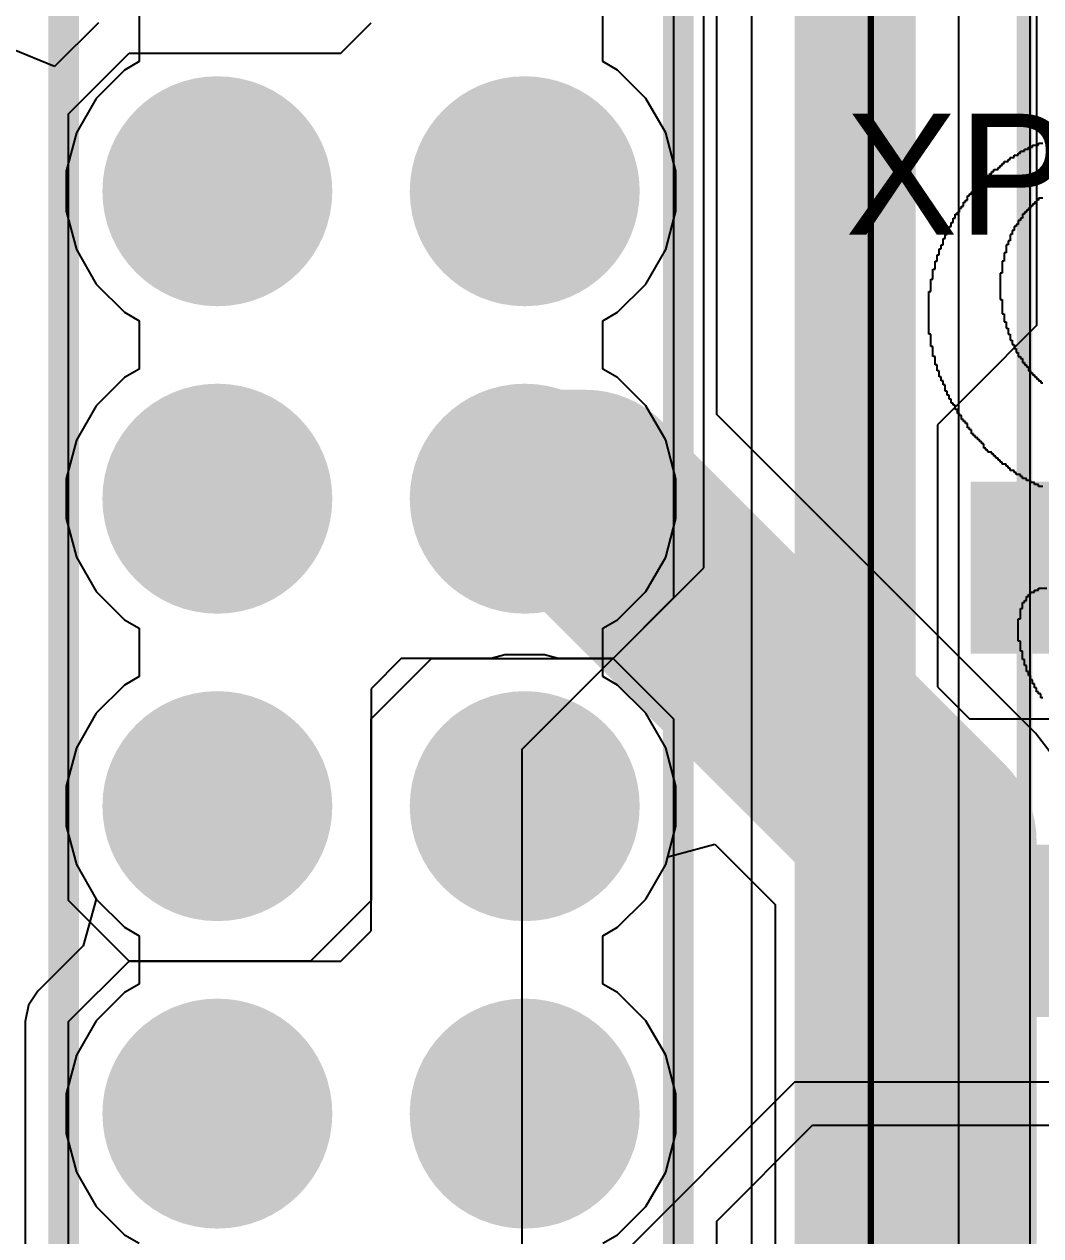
# Model space of a CAD drawing. Header units: inches. Extents: x 0 to 106, y 0 to 106.
# Drawn here: x 84.13 to 92.53, y 38.48 to 48.49 of the extents above; entities that cross this region are included whole.
import ezdxf

# ---------------------------------------------------------------- set-up
doc = ezdxf.new("R2010")
doc.units = ezdxf.units.IN
for name, color, linetype in [('Board Shape', 56, 'Continuous'), ('Bottom Layer', 5, 'Continuous'), ('Bottom Overlay', 54, 'Continuous'), ('Bottom Solder', 6, 'Continuous'), ('Layer 1', 16, 'Continuous'), ('Layer 2', 76, 'Continuous'), ('Mechanical 13', 56, 'Continuous'), ('Mechanical 15', 56, 'Continuous'), ('Multi-Layer', 9, 'Continuous'), ('Pad Holes', 156, 'Continuous'), ('Top Layer', 1, 'Continuous'), ('Top Overlay', 2, 'Continuous'), ('Top Paste', 8, 'Continuous'), ('Top Solder', 216, 'Continuous')]:
    doc.layers.add(name, color=color, linetype=linetype)
doc.styles.add('Arial', font='', dxfattribs={"height": 0.2})
doc.styles.get('Arial').set_extended_font_data('Arial')

# ---------------------------------------------------------------- blocks, each defined once
blk = doc.blocks.new('DCDC_SAUVC26_B_290')
at = {"layer": 'Bottom Layer'}
h = blk.add_hatch(color=5, dxfattribs=at)
edge = h.paths.add_edge_path()
edge.add_arc((8.889999999999999, 1.27001778), 0.8999982, 0, 360)
h = blk.add_hatch(color=5, dxfattribs=at)
edge = h.paths.add_edge_path()
edge.add_arc((11.42998476, 1.27000508), 0.8999982, 0, 360)
h = blk.add_hatch(color=5, dxfattribs=at)
edge = h.paths.add_edge_path()
edge.add_arc((13.9700127, 1.26999746), 0.8999982, 0, 360)
h = blk.add_hatch(color=5, dxfattribs=at)
edge = h.paths.add_edge_path()
edge.add_arc((16.51002032, 1.2700127), 0.8999982, 0, 360)
h = blk.add_hatch(color=5, dxfattribs=at)
edge = h.paths.add_edge_path()
edge.add_arc((8.889997459999998, -1.27001778), 0.8999982, 0, 360)
h = blk.add_hatch(color=5, dxfattribs=at)
edge = h.paths.add_edge_path()
edge.add_arc((11.43002032, -1.27001016), 0.8999982, 0, 360)
h = blk.add_hatch(color=5, dxfattribs=at)
edge = h.paths.add_edge_path()
edge.add_arc((13.96999746, -1.2699873), 0.8999982, 0, 360)
h = blk.add_hatch(color=5, dxfattribs=at)
edge = h.paths.add_edge_path()
edge.add_arc((16.50999492, -1.2699873), 0.8999982, 0, 360)
at = {"layer": 'Bottom Solder'}
h = blk.add_hatch(color=6, dxfattribs=at)
edge = h.paths.add_edge_path()
edge.add_arc((8.889999999999999, 1.27001778), 0.9499980999999998, 0, 360)
h = blk.add_hatch(color=6, dxfattribs=at)
edge = h.paths.add_edge_path()
edge.add_arc((11.42998476, 1.27000508), 0.9499980999999998, 0, 360)
h = blk.add_hatch(color=6, dxfattribs=at)
edge = h.paths.add_edge_path()
edge.add_arc((13.9700127, 1.26999746), 0.9499980999999998, 0, 360)
h = blk.add_hatch(color=6, dxfattribs=at)
edge = h.paths.add_edge_path()
edge.add_arc((16.51002032, 1.2700127), 0.9499980999999998, 0, 360)
h = blk.add_hatch(color=6, dxfattribs=at)
edge = h.paths.add_edge_path()
edge.add_arc((8.889997459999998, -1.27001778), 0.9499980999999998, 0, 360)
h = blk.add_hatch(color=6, dxfattribs=at)
edge = h.paths.add_edge_path()
edge.add_arc((11.43002032, -1.27001016), 0.9499980999999998, 0, 360)
h = blk.add_hatch(color=6, dxfattribs=at)
edge = h.paths.add_edge_path()
edge.add_arc((13.96999746, -1.2699873), 0.9499980999999998, 0, 360)
h = blk.add_hatch(color=6, dxfattribs=at)
edge = h.paths.add_edge_path()
edge.add_arc((16.50999492, -1.2699873), 0.9499980999999998, 0, 360)
at = {"layer": 'Layer 1'}
h = blk.add_hatch(color=16, dxfattribs=at)
edge = h.paths.add_edge_path()
edge.add_arc((8.889999999999999, 1.27001778), 0.8999982, 0, 360)
h = blk.add_hatch(color=16, dxfattribs=at)
edge = h.paths.add_edge_path()
edge.add_arc((11.42998476, 1.27000508), 0.8999982, 0, 360)
h = blk.add_hatch(color=16, dxfattribs=at)
edge = h.paths.add_edge_path()
edge.add_arc((13.9700127, 1.26999746), 0.8999982, 0, 360)
h = blk.add_hatch(color=16, dxfattribs=at)
edge = h.paths.add_edge_path()
edge.add_arc((16.51002032, 1.2700127), 0.8999982, 0, 360)
h = blk.add_hatch(color=16, dxfattribs=at)
edge = h.paths.add_edge_path()
edge.add_arc((8.889997459999998, -1.27001778), 0.8999982, 0, 360)
h = blk.add_hatch(color=16, dxfattribs=at)
edge = h.paths.add_edge_path()
edge.add_arc((11.43002032, -1.27001016), 0.8999982, 0, 360)
h = blk.add_hatch(color=16, dxfattribs=at)
edge = h.paths.add_edge_path()
edge.add_arc((13.96999746, -1.2699873), 0.8999982, 0, 360)
h = blk.add_hatch(color=16, dxfattribs=at)
edge = h.paths.add_edge_path()
edge.add_arc((16.50999492, -1.2699873), 0.8999982, 0, 360)
at = {"layer": 'Layer 2'}
h = blk.add_hatch(color=76, dxfattribs=at)
edge = h.paths.add_edge_path()
edge.add_arc((8.889999999999999, 1.27001778), 0.8999982, 0, 360)
h = blk.add_hatch(color=76, dxfattribs=at)
edge = h.paths.add_edge_path()
edge.add_arc((11.42998476, 1.27000508), 0.8999982, 0, 360)
h = blk.add_hatch(color=76, dxfattribs=at)
edge = h.paths.add_edge_path()
edge.add_arc((13.9700127, 1.26999746), 0.8999982, 0, 360)
h = blk.add_hatch(color=76, dxfattribs=at)
edge = h.paths.add_edge_path()
edge.add_arc((16.51002032, 1.2700127), 0.8999982, 0, 360)
h = blk.add_hatch(color=76, dxfattribs=at)
edge = h.paths.add_edge_path()
edge.add_arc((8.889997459999998, -1.27001778), 0.8999982, 0, 360)
h = blk.add_hatch(color=76, dxfattribs=at)
edge = h.paths.add_edge_path()
edge.add_arc((11.43002032, -1.27001016), 0.8999982, 0, 360)
h = blk.add_hatch(color=76, dxfattribs=at)
edge = h.paths.add_edge_path()
edge.add_arc((13.96999746, -1.2699873), 0.8999982, 0, 360)
h = blk.add_hatch(color=76, dxfattribs=at)
edge = h.paths.add_edge_path()
edge.add_arc((16.50999492, -1.2699873), 0.8999982, 0, 360)
at = {"layer": 'Multi-Layer'}
h = blk.add_hatch(color=9, dxfattribs=at)
edge = h.paths.add_edge_path()
edge.add_arc((8.889999999999999, 1.27001778), 0.8999982, 0, 360)
h = blk.add_hatch(color=9, dxfattribs=at)
edge = h.paths.add_edge_path()
edge.add_arc((11.42998476, 1.27000508), 0.8999982, 0, 360)
h = blk.add_hatch(color=9, dxfattribs=at)
edge = h.paths.add_edge_path()
edge.add_arc((13.9700127, 1.26999746), 0.8999982, 0, 360)
h = blk.add_hatch(color=9, dxfattribs=at)
edge = h.paths.add_edge_path()
edge.add_arc((16.51002032, 1.2700127), 0.8999982, 0, 360)
h = blk.add_hatch(color=9, dxfattribs=at)
edge = h.paths.add_edge_path()
edge.add_arc((8.889997459999998, -1.27001778), 0.8999982, 0, 360)
h = blk.add_hatch(color=9, dxfattribs=at)
edge = h.paths.add_edge_path()
edge.add_arc((11.43002032, -1.27001016), 0.8999982, 0, 360)
h = blk.add_hatch(color=9, dxfattribs=at)
edge = h.paths.add_edge_path()
edge.add_arc((13.96999746, -1.2699873), 0.8999982, 0, 360)
h = blk.add_hatch(color=9, dxfattribs=at)
edge = h.paths.add_edge_path()
edge.add_arc((16.50999492, -1.2699873), 0.8999982, 0, 360)
at = {"layer": 'Pad Holes'}
h = blk.add_hatch(color=7, dxfattribs=at)
edge = h.paths.add_edge_path()
edge.add_arc((8.889999999999999, 1.27001778), 0.499999, 0, 360)
h = blk.add_hatch(color=7, dxfattribs=at)
edge = h.paths.add_edge_path()
edge.add_arc((11.42998476, 1.27000508), 0.499999, 0, 360)
h = blk.add_hatch(color=7, dxfattribs=at)
edge = h.paths.add_edge_path()
edge.add_arc((13.9700127, 1.26999746), 0.499999, 0, 360)
h = blk.add_hatch(color=7, dxfattribs=at)
edge = h.paths.add_edge_path()
edge.add_arc((16.51002032, 1.2700127), 0.499999, 0, 360)
h = blk.add_hatch(color=7, dxfattribs=at)
edge = h.paths.add_edge_path()
edge.add_arc((8.889997459999998, -1.27001778), 0.499999, 0, 360)
h = blk.add_hatch(color=7, dxfattribs=at)
edge = h.paths.add_edge_path()
edge.add_arc((11.43002032, -1.27001016), 0.499999, 0, 360)
h = blk.add_hatch(color=7, dxfattribs=at)
edge = h.paths.add_edge_path()
edge.add_arc((13.96999746, -1.2699873), 0.499999, 0, 360)
h = blk.add_hatch(color=7, dxfattribs=at)
edge = h.paths.add_edge_path()
edge.add_arc((16.50999492, -1.2699873), 0.499999, 0, 360)
at = {"layer": 'Top Layer'}
h = blk.add_hatch(color=1, dxfattribs=at)
edge = h.paths.add_edge_path()
edge.add_arc((8.889999999999999, 1.27001778), 0.8999982, 0, 360)
h = blk.add_hatch(color=1, dxfattribs=at)
edge = h.paths.add_edge_path()
edge.add_arc((11.42998476, 1.27000508), 0.8999982, 0, 360)
h = blk.add_hatch(color=1, dxfattribs=at)
edge = h.paths.add_edge_path()
edge.add_arc((13.9700127, 1.26999746), 0.8999982, 0, 360)
h = blk.add_hatch(color=1, dxfattribs=at)
edge = h.paths.add_edge_path()
edge.add_arc((16.51002032, 1.2700127), 0.8999982, 0, 360)
h = blk.add_hatch(color=1, dxfattribs=at)
edge = h.paths.add_edge_path()
edge.add_arc((8.889997459999998, -1.27001778), 0.8999982, 0, 360)
h = blk.add_hatch(color=1, dxfattribs=at)
edge = h.paths.add_edge_path()
edge.add_arc((11.43002032, -1.27001016), 0.8999982, 0, 360)
h = blk.add_hatch(color=1, dxfattribs=at)
edge = h.paths.add_edge_path()
edge.add_arc((13.96999746, -1.2699873), 0.8999982, 0, 360)
h = blk.add_hatch(color=1, dxfattribs=at)
edge = h.paths.add_edge_path()
edge.add_arc((16.50999492, -1.2699873), 0.8999982, 0, 360)
at = {"layer": 'Top Solder'}
h = blk.add_hatch(color=216, dxfattribs=at)
edge = h.paths.add_edge_path()
edge.add_arc((8.889999999999999, 1.27001778), 0.9499980999999998, 0, 360)
h = blk.add_hatch(color=216, dxfattribs=at)
edge = h.paths.add_edge_path()
edge.add_arc((11.42998476, 1.27000508), 0.9499980999999998, 0, 360)
h = blk.add_hatch(color=216, dxfattribs=at)
edge = h.paths.add_edge_path()
edge.add_arc((13.9700127, 1.26999746), 0.9499980999999998, 0, 360)
h = blk.add_hatch(color=216, dxfattribs=at)
edge = h.paths.add_edge_path()
edge.add_arc((16.51002032, 1.2700127), 0.9499980999999998, 0, 360)
h = blk.add_hatch(color=216, dxfattribs=at)
edge = h.paths.add_edge_path()
edge.add_arc((8.889997459999998, -1.27001778), 0.9499980999999998, 0, 360)
h = blk.add_hatch(color=216, dxfattribs=at)
edge = h.paths.add_edge_path()
edge.add_arc((11.43002032, -1.27001016), 0.9499980999999998, 0, 360)
h = blk.add_hatch(color=216, dxfattribs=at)
edge = h.paths.add_edge_path()
edge.add_arc((13.96999746, -1.2699873), 0.9499980999999998, 0, 360)
h = blk.add_hatch(color=216, dxfattribs=at)
edge = h.paths.add_edge_path()
edge.add_arc((16.50999492, -1.2699873), 0.9499980999999998, 0, 360)
at = {"layer": 'Mechanical 13'}
for points in [[(30.99999896, 3.99999962, 0.1999996, 0.1999996, 0), (-30.99999896, 4.0000047, 0.1999996, 0.1999996, 0)], [(-25.4000127, 2.5399873, 0.254, 0.254, 0), (25.40000254, 2.53999746, 0.254, 0.254, 0)], [(25.40000762, -2.54000508, 0.254, 0.254, 0), (-25.4, -2.53998984, 0.254, 0.254, 0)]]:
    blk.add_lwpolyline(points, format="xyseb", dxfattribs=at)
blk = doc.blocks.new('MOLEX_430450418_351')
at = {"layer": 'Top Layer'}
for points in [[(-2.13491826, -3.42991948), (-0.86491826, -3.42991948), (-0.86491826, -5.96991948), (-2.13491826, -5.96991948)], [(0.86508082, -3.42991948), (2.13508082, -3.42991948), (2.13508082, -5.96991948), (0.86508082, -5.96991948)]]:
    blk.add_hatch(color=1, dxfattribs=at).paths.add_polyline_path(points)
at = {"layer": 'Top Paste'}
for points in [[(-2.13491826, -3.42991948), (-0.86491826, -3.42991948), (-0.86491826, -5.96991948), (-2.13491826, -5.96991948)], [(0.86508082, -3.42991948), (2.13508082, -3.42991948), (2.13508082, -5.96991948), (0.86508082, -5.96991948)]]:
    blk.add_hatch(color=8, dxfattribs=at).paths.add_polyline_path(points)
at = {"layer": 'Top Solder'}
for points in [[(-2.21111826, -3.35371948), (-0.78871826, -3.35371948), (-0.78871826, -6.04611948), (-2.21111826, -6.04611948)], [(0.7888808199999999, -3.35371948), (2.21128082, -3.35371948), (2.21128082, -6.04611948), (0.7888808199999999, -6.04611948)]]:
    blk.add_hatch(color=216, dxfattribs=at).paths.add_polyline_path(points)
at = {"layer": 'Mechanical 13'}
blk.add_lwpolyline([(6.8250816, -5.59991768, 0.127, 0.127, 0), (-6.824919039999999, -5.59991768, 0.127, 0.127, 0)], format="xyseb", dxfattribs=at)
at = {"layer": 'Mechanical 15'}
blk.add_lwpolyline([(8.095081599999999, -6.86991768, 0.0499999, 0.0499999, 0), (-8.09491904, -6.86991768, 0.0499999, 0.0499999, 0)], format="xyseb", dxfattribs=at)

msp = doc.modelspace()

# ---------------------------------------------------------------- linework, layer by layer
at = {"layer": 'Board Shape'}
msp.add_lwpolyline([(68.12547716, 103.7958681, 0.1999996, 0.1999996, -0.6806155096878033), (76.61438322, 5.55149258, 0.1999996, 0.1999996, 0)], format="xyseb", dxfattribs=at)
at = {"layer": 'Bottom Layer'}
for p, q in [((89.4999988, 50.2500011), (89.4999988, 43.74999886)), ((89.8568561, 45.26670398), (89.8568561, 50.2500011)), ((84.74766388, 48.50233632), (84.38528208, 48.13995452)), ((86.75000175999999, 48.25000002), (87.00000125999999, 48.49999952)), ((84.38528208, 48.13995452), (84.03528277999999, 48.2849301)), ((84.50000118, 47.75000101999999), (85.00000018, 48.25000002)), ((85.00000018, 48.25000002), (86.75000175999999, 48.25000002)), ((84.50000118, 41.24999878), (84.50000118, 47.75000101999999)), ((92.49155999999999, 42.63200008), (89.8568561, 45.26670398)), ((89.4999988, 43.74999886), (88.9999998, 43.24999986)), ((87.25000075999999, 43.24999986), (87.00000125999999, 43.00000035999999)), ((87.99352733999999, 43.24999986), (87.25000075999999, 43.24999986)), ((88.10543211999999, 43.27998456), (87.99352733999999, 43.24999986)), ((88.43456532, 43.27998456), (88.10543211999999, 43.27998456)), ((88.5464701, 43.24999986), (88.43456532, 43.27998456)), ((88.9999998, 43.24999986), (88.5464701, 43.24999986)), ((87.00000125999999, 43.00000035999999), (86.99999872, 41.24999878)), ((92.69192281999999, 42.370883), (92.49155999999999, 42.63200008)), ((89.45176674, 41.61078038), (89.84214188, 41.71538012)), ((89.84214188, 41.71538012), (90.33926559999999, 41.21825639999999)), ((89.27024563999998, 41.26247017999999), (89.43481224, 41.54750644)), ((89.43481224, 41.54750644), (89.45176674, 41.61078038)), ((85.00000018, 40.74999978), (84.50000118, 41.24999878)), ((86.99999872, 41.24999878), (86.49999972, 40.74999978)), ((89.03751559999999, 41.02974013999999), (89.27024563999998, 41.26247017999999)), ((90.33926559999999, 41.21825639999999), (90.33926559999999, 29.92647812)), ((88.91576323999999, 40.95944564), (89.03751559999999, 41.02974013999999)), ((88.9157734, 40.56052339999999), (88.91576323999999, 40.95944564)), ((86.49999972, 40.74999978), (85.00000018, 40.74999978)), ((89.03753083999999, 40.49022636), (88.9157734, 40.56052339999999)), ((89.27026088, 40.25749632), (89.03753083999999, 40.49022636)), ((89.43482748, 39.97246006), (89.27026088, 40.25749632)), ((89.52001146, 39.65454604), (89.43482748, 39.97246006)), ((89.52001146, 39.32541284), (89.52001146, 39.65454604)), ((89.43482748, 39.00749882), (89.52001146, 39.32541284)), ((89.27026088, 38.72246256), (89.43482748, 39.00749882)), ((89.03753083999999, 38.48973252), (89.27026088, 38.72246256)), ((88.91582166, 38.41946342), (89.03753083999999, 38.48973252))]:
    msp.add_line(p, q, dxfattribs=at)
for points in [[(88.27000634, 44.570015, 1.79999894, 1.79999894, 0), (88.77052604, 44.570015, 1.79999894, 1.79999894, 0)], [(88.77052604, 44.570015, 1.79999894, 1.79999894, 0), (91.60005048, 41.74049056, 1.79999894, 1.79999894, 0)], [(91.60005048, 29.92614284, 1.79999894, 1.79999894, 0), (91.60005048, 41.74049056, 1.79999894, 1.79999894, 0)]]:
    msp.add_lwpolyline(points, format="xyseb", dxfattribs=at)
for points in [[(87.82000724, 44.570015, 0.8999982, 0.8999982, 1), (88.72000544, 44.570015, 0.8999982, 0.8999982, 1)], [(88.32052694, 44.570015, 0.8999982, 0.8999982, 1), (89.22052514, 44.570015, 0.8999982, 0.8999982, 1)], [(88.32052694, 44.570015, 0.8999982, 0.8999982, 1), (89.22052514, 44.570015, 0.8999982, 0.8999982, 1)], [(91.15005138, 41.74049056, 0.8999982, 0.8999982, 1), (92.05004957999999, 41.74049056, 0.8999982, 0.8999982, 1)], [(91.15005138, 41.74049056, 0.8999982, 0.8999982, 1), (92.05004957999999, 41.74049056, 0.8999982, 0.8999982, 1)]]:
    msp.add_lwpolyline(points, format="xyseb", close=True, dxfattribs=at)
at = {"layer": 'Bottom Overlay'}
for p, q in [((92.39925131999999, 47.44029882), (92.39925131999999, 47.45709076)), ((92.39925131999999, 47.45709076), (92.4328352, 47.45709076)), ((92.4328352, 47.45709076), (92.4328352, 47.47388015999999)), ((92.4328352, 47.47388015999999), (92.46641654, 47.47388015999999)), ((92.46641654, 47.47388015999999), (92.46641654, 47.4906721)), ((92.46641654, 47.4906721), (92.51678982, 47.4906721)), ((92.51678982, 47.4906721), (92.51678982, 47.50746404)), ((92.51678982, 47.50746404), (92.55037116, 47.50746404)), ((92.23134207999999, 47.33955226), (92.23134207999999, 47.3563442)), ((92.23134207999999, 47.3563442), (92.26492342, 47.3563442)), ((92.26492342, 47.3563442), (92.26492342, 47.3731336)), ((92.26492342, 47.3731336), (92.28171535999999, 47.3731336)), ((92.28171535999999, 47.3731336), (92.28171535999999, 47.38992554)), ((92.28171535999999, 47.38992554), (92.31529669999999, 47.38992554)), ((92.31529669999999, 47.38992554), (92.31529669999999, 47.40671748)), ((92.31529669999999, 47.40671748), (92.34888058, 47.40671748)), ((92.34888058, 47.40671748), (92.34888058, 47.42350688)), ((92.34888058, 47.42350688), (92.36566997999999, 47.42350688)), ((92.36566997999999, 47.42350688), (92.36566997999999, 47.44029882)), ((92.36566997999999, 47.44029882), (92.39925131999999, 47.44029882)), ((92.11380358, 47.23880569999999), (92.11380358, 47.25559764)), ((92.11380358, 47.25559764), (92.13059551999999, 47.25559764)), ((92.13059551999999, 47.25559764), (92.13059551999999, 47.27238958)), ((92.13059551999999, 47.27238958), (92.14738746, 47.27238958)), ((92.14738746, 47.27238958), (92.14738746, 47.28917898)), ((92.14738746, 47.28917898), (92.1809688, 47.28917898)), ((92.1809688, 47.28917898), (92.1809688, 47.30597092)), ((92.1809688, 47.30597092), (92.19776073999999, 47.30597092)), ((92.19776073999999, 47.30597092), (92.19776073999999, 47.32276032)), ((92.19776073999999, 47.32276032), (92.21455014, 47.32276032)), ((92.21455014, 47.32276032), (92.21455014, 47.33955226)), ((92.21455014, 47.33955226), (92.23134207999999, 47.33955226)), ((92.01305955999999, 47.13805914), (92.01305955999999, 47.15485108)), ((92.01305955999999, 47.15485108), (92.02984896, 47.15485108)), ((92.02984896, 47.15485108), (92.02984896, 47.17164302)), ((92.02984896, 47.17164302), (92.04664089999999, 47.17164302)), ((92.04664089999999, 47.17164302), (92.04664089999999, 47.18843242)), ((92.04664089999999, 47.18843242), (92.0634303, 47.18843242)), ((92.0634303, 47.18843242), (92.0634303, 47.20522436)), ((92.0634303, 47.20522436), (92.08022224, 47.20522436)), ((92.08022224, 47.20522436), (92.08022224, 47.22201629999999)), ((92.08022224, 47.22201629999999), (92.09701417999999, 47.22201629999999)), ((92.09701417999999, 47.22201629999999), (92.09701417999999, 47.23880569999999)), ((92.09701417999999, 47.23880569999999), (92.11380358, 47.23880569999999)), ((91.92910239999999, 47.03731258), (91.92910239999999, 47.07089646)), ((91.92910239999999, 47.07089646), (91.94589434, 47.07089646)), ((91.94589434, 47.07089646), (91.94589434, 47.08768586)), ((91.94589434, 47.08768586), (91.96268628, 47.08768586)), ((91.96268628, 47.08768586), (91.96268628, 47.1044778)), ((91.96268628, 47.1044778), (91.97947568000001, 47.1044778)), ((91.97947568000001, 47.1044778), (91.97947568000001, 47.12126974)), ((91.97947568000001, 47.12126974), (91.99626762, 47.12126974)), ((91.99626762, 47.12126974), (91.99626762, 47.13805914)), ((91.99626762, 47.13805914), (92.01305955999999, 47.13805914)), ((92.55037116, 47.05410452), (92.51678982, 47.05410452)), ((92.51678982, 47.05410452), (92.51678982, 47.03731258)), ((91.86193972, 46.93656856), (91.86193972, 46.9701499)), ((91.86193972, 46.9701499), (91.87872911999999, 46.9701499)), ((91.87872911999999, 46.9701499), (91.87872911999999, 46.9869393)), ((91.87872911999999, 46.9869393), (91.89552106, 46.9869393)), ((91.89552106, 46.9869393), (91.89552106, 47.02052318)), ((91.89552106, 47.02052318), (91.912313, 47.02052318)), ((91.912313, 47.02052318), (91.912313, 47.03731258)), ((91.912313, 47.03731258), (91.92910239999999, 47.03731258)), ((92.4328352, 46.95335796), (92.41604326, 46.95335796)), ((92.41604326, 46.95335796), (92.41604326, 46.93656856)), ((92.44962459999999, 46.9701499), (92.4328352, 46.9701499)), ((92.4328352, 46.9701499), (92.4328352, 46.95335796)), ((92.46641654, 46.9869393), (92.44962459999999, 46.9869393)), ((92.44962459999999, 46.9869393), (92.44962459999999, 46.9701499)), ((92.48320847999999, 47.00373123999999), (92.46641654, 47.00373123999999)), ((92.46641654, 47.00373123999999), (92.46641654, 46.9869393)), ((92.49999788, 47.02052318), (92.48320847999999, 47.02052318)), ((92.48320847999999, 47.02052318), (92.48320847999999, 47.00373123999999)), ((92.51678982, 47.03731258), (92.49999788, 47.03731258)), ((92.49999788, 47.03731258), (92.49999788, 47.02052318)), ((91.7947745, 46.81903006), (91.7947745, 46.8526114)), ((91.7947745, 46.8526114), (91.81156644, 46.8526114)), ((91.81156644, 46.8526114), (91.81156644, 46.88619528)), ((91.81156644, 46.88619528), (91.82835584, 46.88619528)), ((91.82835584, 46.88619528), (91.82835584, 46.91977661999999)), ((91.82835584, 46.91977661999999), (91.84514777999999, 46.91977661999999)), ((91.84514777999999, 46.91977661999999), (91.84514777999999, 46.93656856)), ((91.84514777999999, 46.93656856), (91.86193972, 46.93656856)), ((92.36566997999999, 46.86940334), (92.34888058, 46.86940334)), ((92.34888058, 46.86940334), (92.34888058, 46.835822)), ((92.38246192, 46.88619528), (92.36566997999999, 46.88619528)), ((92.36566997999999, 46.88619528), (92.36566997999999, 46.86940334)), ((92.39925131999999, 46.91977661999999), (92.38246192, 46.91977661999999)), ((92.38246192, 46.91977661999999), (92.38246192, 46.88619528)), ((92.41604326, 46.93656856), (92.39925131999999, 46.93656856)), ((92.39925131999999, 46.93656856), (92.39925131999999, 46.91977661999999)), ((91.74440122, 46.7182835), (91.74440122, 46.75186484)), ((91.74440122, 46.75186484), (91.76119315999999, 46.75186484)), ((91.76119315999999, 46.75186484), (91.76119315999999, 46.78544872)), ((91.76119315999999, 46.78544872), (91.77798256, 46.78544872)), ((91.77798256, 46.78544872), (91.77798256, 46.81903006)), ((91.77798256, 46.81903006), (91.7947745, 46.81903006)), ((92.2985073, 46.75186484), (92.28171535999999, 46.75186484)), ((92.28171535999999, 46.75186484), (92.28171535999999, 46.70149155999999)), ((92.31529669999999, 46.78544872), (92.2985073, 46.78544872)), ((92.2985073, 46.78544872), (92.2985073, 46.75186484)), ((92.33208864, 46.81903006), (92.31529669999999, 46.81903006)), ((92.31529669999999, 46.81903006), (92.31529669999999, 46.78544872)), ((92.34888058, 46.835822), (92.33208864, 46.835822)), ((92.33208864, 46.835822), (92.33208864, 46.81903006)), ((91.71081988, 46.63432888), (91.71081988, 46.66791022)), ((91.71081988, 46.66791022), (91.72761181999999, 46.66791022)), ((91.72761181999999, 46.66791022), (91.72761181999999, 46.7182835)), ((91.72761181999999, 46.7182835), (91.74440122, 46.7182835)), ((92.26492342, 46.66791022), (92.24813402, 46.66791022)), ((92.24813402, 46.66791022), (92.24813402, 46.60074753999999)), ((92.28171535999999, 46.70149155999999), (92.26492342, 46.70149155999999)), ((92.26492342, 46.70149155999999), (92.26492342, 46.66791022)), ((91.67723853999999, 46.53358232), (91.67723853999999, 46.5839556)), ((91.67723853999999, 46.5839556), (91.69402794, 46.5839556)), ((91.69402794, 46.5839556), (91.69402794, 46.63432888)), ((91.69402794, 46.63432888), (91.71081988, 46.63432888)), ((92.24813402, 46.60074753999999), (92.23134207999999, 46.60074753999999)), ((92.23134207999999, 46.60074753999999), (92.23134207999999, 46.53358232)), ((91.64365466, 46.38246247999999), (91.64365466, 46.4664171)), ((91.64365466, 46.4664171), (91.6604466, 46.4664171)), ((91.6604466, 46.4664171), (91.6604466, 46.53358232)), ((91.6604466, 46.53358232), (91.67723853999999, 46.53358232)), ((92.23134207999999, 46.53358232), (92.21455014, 46.53358232)), ((92.21455014, 46.53358232), (92.21455014, 46.43283576)), ((91.62686526, 46.28171592), (91.62686526, 46.38246247999999)), ((91.62686526, 46.38246247999999), (91.64365466, 46.38246247999999)), ((92.21455014, 46.43283576), (92.19776073999999, 46.43283576)), ((92.19776073999999, 46.43283576), (92.19776073999999, 46.21455324)), ((91.61007331999998, 45.9291055), (91.61007331999998, 46.28171592)), ((91.61007331999998, 46.28171592), (91.62686526, 46.28171592)), ((92.19776073999999, 46.21455324), (92.21455014, 46.21455324)), ((92.21455014, 46.21455324), (92.21455014, 46.09701474)), ((92.21455014, 46.09701474), (92.23134207999999, 46.09701474)), ((92.23134207999999, 46.09701474), (92.23134207999999, 46.02985206)), ((92.23134207999999, 46.02985206), (92.24813402, 46.02985206)), ((92.24813402, 46.02985206), (92.24813402, 45.97947878)), ((92.24813402, 45.97947878), (92.26492342, 45.97947878)), ((92.26492342, 45.97947878), (92.26492342, 45.9291055)), ((91.62686526, 45.9291055), (91.61007331999998, 45.9291055)), ((91.62686526, 45.82835893999999), (91.62686526, 45.9291055)), ((92.26492342, 45.9291055), (92.28171535999999, 45.9291055)), ((92.28171535999999, 45.9291055), (92.28171535999999, 45.87873222)), ((92.28171535999999, 45.87873222), (92.2985073, 45.87873222)), ((92.2985073, 45.87873222), (92.2985073, 45.84514833999999)), ((92.2985073, 45.84514833999999), (92.31529669999999, 45.84514833999999)), ((92.31529669999999, 45.84514833999999), (92.31529669999999, 45.82835893999999)), ((91.64365466, 45.82835893999999), (91.62686526, 45.82835893999999)), ((91.64365466, 45.74440431999999), (91.64365466, 45.82835893999999)), ((91.6604466, 45.74440431999999), (91.64365466, 45.74440431999999)), ((91.6604466, 45.6772391), (91.6604466, 45.74440431999999)), ((92.31529669999999, 45.82835893999999), (92.31529669999999, 45.811567)), ((92.31529669999999, 45.811567), (92.33208864, 45.811567)), ((92.33208864, 45.811567), (92.33208864, 45.77798566)), ((92.33208864, 45.77798566), (92.34888058, 45.77798566)), ((92.34888058, 45.77798566), (92.34888058, 45.74440431999999)), ((92.34888058, 45.74440431999999), (92.36566997999999, 45.74440431999999)), ((92.36566997999999, 45.74440431999999), (92.36566997999999, 45.72761238)), ((91.67723853999999, 45.6772391), (91.6604466, 45.6772391)), ((91.67723853999999, 45.62686581999999), (91.67723853999999, 45.6772391)), ((92.36566997999999, 45.72761238), (92.38246192, 45.72761238)), ((92.38246192, 45.72761238), (92.38246192, 45.69403104)), ((92.38246192, 45.69403104), (92.39925131999999, 45.69403104)), ((92.39925131999999, 45.69403104), (92.39925131999999, 45.6772391)), ((92.39925131999999, 45.6772391), (92.41604326, 45.6772391)), ((92.41604326, 45.6772391), (92.41604326, 45.66044716)), ((92.41604326, 45.66044716), (92.4328352, 45.66044716)), ((92.4328352, 45.66044716), (92.4328352, 45.62686581999999)), ((91.69402794, 45.62686581999999), (91.67723853999999, 45.62686581999999)), ((91.69402794, 45.57649254), (91.69402794, 45.62686581999999)), ((91.71081988, 45.57649254), (91.69402794, 45.57649254)), ((91.71081988, 45.5429112), (91.71081988, 45.57649254)), ((91.72761181999999, 45.5429112), (91.71081988, 45.5429112)), ((91.72761181999999, 45.50932732), (91.72761181999999, 45.5429112)), ((92.4328352, 45.62686581999999), (92.44962459999999, 45.62686581999999)), ((92.44962459999999, 45.62686581999999), (92.44962459999999, 45.61007388)), ((92.44962459999999, 45.61007388), (92.46641654, 45.61007388)), ((92.46641654, 45.61007388), (92.46641654, 45.59328448)), ((92.46641654, 45.59328448), (92.48320847999999, 45.59328448)), ((92.48320847999999, 45.59328448), (92.48320847999999, 45.57649254)), ((92.48320847999999, 45.57649254), (92.49999788, 45.57649254)), ((92.49999788, 45.57649254), (92.49999788, 45.5597006)), ((92.49999788, 45.5597006), (92.51678982, 45.5597006)), ((92.51678982, 45.5597006), (92.51678982, 45.5429112)), ((92.51678982, 45.5429112), (92.53358175999999, 45.5429112)), ((92.53358175999999, 45.5429112), (92.53358175999999, 45.52611925999999)), ((91.74440122, 45.50932732), (91.72761181999999, 45.50932732)), ((91.74440122, 45.45895658), (91.74440122, 45.50932732)), ((91.76119315999999, 45.45895658), (91.74440122, 45.45895658)), ((91.76119315999999, 45.4253727), (91.76119315999999, 45.45895658)), ((92.53358175999999, 45.52611925999999), (92.55037116, 45.52611925999999)), ((91.77798256, 45.4253727), (91.76119315999999, 45.4253727)), ((91.77798256, 45.39179136), (91.77798256, 45.4253727)), ((91.7947745, 45.39179136), (91.77798256, 45.39179136)), ((91.7947745, 45.35821002), (91.7947745, 45.39179136)), ((91.81156644, 45.35821002), (91.7947745, 45.35821002)), ((91.81156644, 45.34141808), (91.81156644, 45.35821002)), ((91.82835584, 45.34141808), (91.81156644, 45.34141808)), ((91.82835584, 45.30783673999999), (91.82835584, 45.34141808)), ((91.84514777999999, 45.30783673999999), (91.82835584, 45.30783673999999)), ((91.84514777999999, 45.27425286), (91.84514777999999, 45.30783673999999)), ((91.86193972, 45.27425286), (91.84514777999999, 45.27425286)), ((91.86193972, 45.25746346), (91.86193972, 45.27425286)), ((91.87872911999999, 45.25746346), (91.86193972, 45.25746346)), ((91.87872911999999, 45.22387957999999), (91.87872911999999, 45.25746346)), ((91.89552106, 45.22387957999999), (91.87872911999999, 45.22387957999999)), ((91.89552106, 45.20709017999999), (91.89552106, 45.22387957999999)), ((91.912313, 45.20709017999999), (91.89552106, 45.20709017999999)), ((91.912313, 45.19029824), (91.912313, 45.20709017999999)), ((91.92910239999999, 45.19029824), (91.912313, 45.19029824)), ((91.92910239999999, 45.1567169), (91.92910239999999, 45.19029824)), ((91.94589434, 45.1567169), (91.92910239999999, 45.1567169)), ((91.94589434, 45.13992495999999), (91.94589434, 45.1567169)), ((91.96268628, 45.13992495999999), (91.94589434, 45.13992495999999)), ((91.96268628, 45.10634362), (91.96268628, 45.13992495999999)), ((91.97947568000001, 45.10634362), (91.96268628, 45.10634362)), ((91.97947568000001, 45.08955168), (91.97947568000001, 45.10634362)), ((91.99626762, 45.08955168), (91.97947568000001, 45.08955168)), ((91.99626762, 45.07276228), (91.99626762, 45.08955168)), ((92.01305955999999, 45.07276228), (91.99626762, 45.07276228)), ((92.01305955999999, 45.05597034), (92.01305955999999, 45.07276228)), ((92.02984896, 45.05597034), (92.01305955999999, 45.05597034)), ((92.02984896, 45.0391784), (92.02984896, 45.05597034)), ((92.04664089999999, 45.0391784), (92.02984896, 45.0391784)), ((92.04664089999999, 45.022389), (92.04664089999999, 45.0391784)), ((92.0634303, 45.022389), (92.04664089999999, 45.022389)), ((92.0634303, 44.98880511999999), (92.0634303, 45.022389)), ((92.08022224, 44.98880511999999), (92.0634303, 44.98880511999999)), ((92.08022224, 44.97201571999999), (92.08022224, 44.98880511999999)), ((92.09701417999999, 44.97201571999999), (92.08022224, 44.97201571999999)), ((92.09701417999999, 44.95522378), (92.09701417999999, 44.97201571999999)), ((92.13059551999999, 44.95522378), (92.09701417999999, 44.95522378)), ((92.13059551999999, 44.93843184), (92.13059551999999, 44.95522378)), ((92.14738746, 44.93843184), (92.13059551999999, 44.93843184)), ((92.14738746, 44.92164244), (92.14738746, 44.93843184)), ((92.16417686, 44.92164244), (92.14738746, 44.92164244)), ((92.16417686, 44.90485049999999), (92.16417686, 44.92164244)), ((92.1809688, 44.90485049999999), (92.16417686, 44.90485049999999)), ((92.1809688, 44.88805856), (92.1809688, 44.90485049999999)), ((92.19776073999999, 44.88805856), (92.1809688, 44.88805856)), ((92.19776073999999, 44.87126916), (92.19776073999999, 44.88805856)), ((92.21455014, 44.87126916), (92.19776073999999, 44.87126916)), ((92.21455014, 44.85447722), (92.21455014, 44.87126916)), ((92.24813402, 44.85447722), (92.21455014, 44.85447722)), ((92.24813402, 44.83768782), (92.24813402, 44.85447722)), ((92.26492342, 44.83768782), (92.24813402, 44.83768782)), ((92.26492342, 44.82089587999999), (92.26492342, 44.83768782)), ((92.28171535999999, 44.82089587999999), (92.26492342, 44.82089587999999)), ((92.28171535999999, 44.80410394), (92.28171535999999, 44.82089587999999)), ((92.31529669999999, 44.80410394), (92.28171535999999, 44.80410394)), ((92.31529669999999, 44.78731454), (92.31529669999999, 44.80410394)), ((92.33208864, 44.78731454), (92.31529669999999, 44.78731454)), ((92.33208864, 44.77052259999999), (92.33208864, 44.78731454)), ((92.36566997999999, 44.77052259999999), (92.33208864, 44.77052259999999)), ((92.36566997999999, 44.75373066), (92.36566997999999, 44.77052259999999)), ((92.38246192, 44.75373066), (92.36566997999999, 44.75373066)), ((92.38246192, 44.73694126), (92.38246192, 44.75373066)), ((92.41604326, 44.73694126), (92.38246192, 44.73694126)), ((92.41604326, 44.72014932), (92.41604326, 44.73694126)), ((92.44962459999999, 44.72014932), (92.41604326, 44.72014932)), ((92.44962459999999, 44.70335737999999), (92.44962459999999, 44.72014932)), ((92.48320847999999, 44.70335737999999), (92.44962459999999, 44.70335737999999)), ((92.48320847999999, 44.68656798), (92.48320847999999, 44.70335737999999)), ((92.51678982, 44.68656798), (92.48320847999999, 44.68656798)), ((92.51678982, 44.66977604), (92.51678982, 44.68656798)), ((92.55037116, 44.66977604), (92.51678982, 44.66977604)), ((92.41604326, 43.7294782), (92.41604326, 43.76305954)), ((92.41604326, 43.76305954), (92.4328352, 43.76305954)), ((92.4328352, 43.76305954), (92.4328352, 43.77985148)), ((92.4328352, 43.77985148), (92.44962459999999, 43.77985148)), ((92.44962459999999, 43.77985148), (92.44962459999999, 43.79664088)), ((92.44962459999999, 43.79664088), (92.48320847999999, 43.79664088)), ((92.48320847999999, 43.79664088), (92.48320847999999, 43.81343282)), ((92.48320847999999, 43.81343282), (92.51678982, 43.81343282)), ((92.51678982, 43.81343282), (92.51678982, 43.83022475999999)), ((92.51678982, 43.83022475999999), (92.58395504, 43.83022475999999)), ((92.36566997999999, 43.57835836), (92.36566997999999, 43.66231298)), ((92.36566997999999, 43.66231298), (92.38246192, 43.66231298)), ((92.38246192, 43.66231298), (92.38246192, 43.71268626)), ((92.38246192, 43.71268626), (92.39925131999999, 43.71268626)), ((92.39925131999999, 43.71268626), (92.39925131999999, 43.7294782)), ((92.39925131999999, 43.7294782), (92.41604326, 43.7294782)), ((92.34888058, 43.39365718), (92.34888058, 43.57835836)), ((92.34888058, 43.57835836), (92.36566997999999, 43.57835836)), ((92.36566997999999, 43.39365718), (92.34888058, 43.39365718)), ((92.36566997999999, 43.30970256), (92.36566997999999, 43.39365718)), ((92.38246192, 43.30970256), (92.36566997999999, 43.30970256)), ((92.38246192, 43.24253734), (92.38246192, 43.30970256)), ((92.39925131999999, 43.24253734), (92.38246192, 43.24253734)), ((92.39925131999999, 43.19216406), (92.39925131999999, 43.24253734)), ((92.41604326, 43.19216406), (92.39925131999999, 43.19216406)), ((92.41604326, 43.14179078), (92.41604326, 43.19216406)), ((92.4328352, 43.14179078), (92.41604326, 43.14179078)), ((92.4328352, 43.10820944), (92.4328352, 43.14179078)), ((92.44962459999999, 43.10820944), (92.4328352, 43.10820944)), ((92.44962459999999, 43.0746281), (92.44962459999999, 43.10820944)), ((92.46641654, 43.0746281), (92.44962459999999, 43.0746281)), ((92.46641654, 43.04104422), (92.46641654, 43.0746281)), ((92.48320847999999, 43.04104422), (92.46641654, 43.04104422)), ((92.48320847999999, 43.00746288), (92.48320847999999, 43.04104422)), ((92.49999788, 43.00746288), (92.48320847999999, 43.00746288)), ((92.49999788, 42.97388153999999), (92.49999788, 43.00746288)), ((92.51678982, 42.97388153999999), (92.49999788, 42.97388153999999)), ((92.51678982, 42.9570896), (92.51678982, 42.97388153999999)), ((92.53358175999999, 42.9570896), (92.51678982, 42.9570896)), ((92.53358175999999, 42.92350826), (92.53358175999999, 42.9570896)), ((92.55037116, 42.92350826), (92.53358175999999, 42.92350826))]:
    msp.add_line(p, q, dxfattribs=at)
at = {"layer": 'Layer 1'}
for p, q in [((88.91581149999999, 48.1805234), (88.91580642, 48.57946088)), ((89.03753592, 48.11024668), (88.91581149999999, 48.1805234)), ((89.27026595999999, 47.87751664), (89.03753592, 48.11024668)), ((89.43483255999999, 47.59248038), (89.27026595999999, 47.87751664)), ((89.52001653999999, 47.27456635999999), (89.43483255999999, 47.59248038)), ((89.52001653999999, 46.94543315999999), (89.52001653999999, 47.27456635999999)), ((89.43483255999999, 46.62751914), (89.52001653999999, 46.94543315999999)), ((89.27026595999999, 46.34248288), (89.43483255999999, 46.62751914)), ((89.03753592, 46.10975284), (89.27026595999999, 46.34248288)), ((88.91581149999999, 46.03947358), (89.03753592, 46.10975284)), ((88.91580388, 45.64053864), (88.91581149999999, 46.03947358)), ((89.03752322, 45.57026191999999), (88.91580388, 45.64053864)), ((89.27025325999999, 45.33753187999999), (89.03752322, 45.57026191999999)), ((89.43481985999999, 45.05249561999999), (89.27025325999999, 45.33753187999999)), ((89.52000383999999, 44.7345816), (89.43481985999999, 45.05249561999999)), ((89.52000383999999, 44.4054484), (89.52000383999999, 44.7345816)), ((89.43481985999999, 44.08753438), (89.52000383999999, 44.4054484)), ((89.27025325999999, 43.80249812), (89.43481985999999, 44.08753438)), ((89.03752322, 43.56976808), (89.27025325999999, 43.80249812)), ((88.91573783999999, 43.4994558), (89.03752322, 43.56976808)), ((88.91573276, 43.10054626), (88.91573783999999, 43.4994558)), ((89.03751559999999, 43.03023398), (88.91573276, 43.10054626)), ((89.27024563999998, 42.79750394), (89.03751559999999, 43.03023398)), ((89.43481224, 42.51246768), (89.27024563999998, 42.79750394)), ((89.51999622, 42.19455366), (89.43481224, 42.51246768)), ((89.51999622, 41.86542046), (89.51999622, 42.19455366)), ((89.43481224, 41.54750644), (89.51999622, 41.86542046)), ((89.27024563999998, 41.26247017999999), (89.43481224, 41.54750644)), ((89.03751559999999, 41.02974013999999), (89.27024563999998, 41.26247017999999)), ((88.91576323999999, 40.95944564), (89.03751559999999, 41.02974013999999)), ((88.9157734, 40.56052339999999), (88.91576323999999, 40.95944564)), ((89.03753083999999, 40.49022636), (88.9157734, 40.56052339999999)), ((89.27026088, 40.25749632), (89.03753083999999, 40.49022636)), ((89.43482748, 39.97246006), (89.27026088, 40.25749632)), ((89.52001146, 39.65454604), (89.43482748, 39.97246006)), ((89.52001146, 39.32541284), (89.52001146, 39.65454604)), ((89.43482748, 39.00749882), (89.52001146, 39.32541284)), ((89.27026088, 38.72246256), (89.43482748, 39.00749882)), ((89.03753083999999, 38.48973252), (89.27026088, 38.72246256)), ((88.91582166, 38.41946342), (89.03753083999999, 38.48973252))]:
    msp.add_line(p, q, dxfattribs=at)
at = {"layer": 'Layer 2'}
for p, q in [((91.8573347, 24.60002192), (91.8573347, 56.09999955999999)), ((90.14266706, 55.74487961999999), (90.14266706, 24.95512154)), ((92.44266499999999, 54.00000121999999), (92.44266499999999, 23.95511846)), ((85.08420118, 48.57946596), (85.08418594, 48.1805234)), ((88.91581149999999, 48.1805234), (88.91580642, 48.57946088)), ((85.08418594, 48.1805234), (84.9624666, 48.11024921999999)), ((89.03753592, 48.11024668), (88.91581149999999, 48.1805234)), ((84.9624666, 48.11024921999999), (84.72973655999999, 47.87751917999999)), ((89.27026595999999, 47.87751664), (89.03753592, 48.11024668)), ((84.72973655999999, 47.87751917999999), (84.56516995999999, 47.59248291999999)), ((89.43483255999999, 47.59248038), (89.27026595999999, 47.87751664)), ((84.56516995999999, 47.59248291999999), (84.47998598, 47.2745689)), ((89.52001653999999, 47.27456635999999), (89.43483255999999, 47.59248038)), ((84.47998598, 47.2745689), (84.47998598, 46.9454357)), ((89.52001653999999, 46.94543315999999), (89.52001653999999, 47.27456635999999)), ((84.47998598, 46.9454357), (84.56516995999999, 46.62752168)), ((89.43483255999999, 46.62751914), (89.52001653999999, 46.94543315999999)), ((84.56516995999999, 46.62752168), (84.72973655999999, 46.34248542)), ((89.27026595999999, 46.34248288), (89.43483255999999, 46.62751914)), ((84.72973655999999, 46.34248542), (84.9624666, 46.10975538)), ((89.03753592, 46.10975284), (89.27026595999999, 46.34248288)), ((84.9624666, 46.10975538), (85.08424436, 46.03944564)), ((88.91581149999999, 46.03947358), (89.03753592, 46.10975284)), ((85.08424436, 46.03944564), (85.08424944, 45.64053355999999)), ((88.91580388, 45.64053864), (88.91581149999999, 46.03947358)), ((84.96247421999999, 45.57022636), (84.72974418, 45.33749632)), ((85.08424944, 45.64053355999999), (84.96247421999999, 45.57022636)), ((89.03752322, 45.57026191999999), (88.91580388, 45.64053864)), ((89.27025325999999, 45.33753187999999), (89.03752322, 45.57026191999999)), ((84.72974418, 45.33749632), (84.56517758, 45.05246005999999)), ((89.43481985999999, 45.05249561999999), (89.27025325999999, 45.33753187999999)), ((84.56517758, 45.05246005999999), (84.4799936, 44.73454604)), ((89.52000383999999, 44.7345816), (89.43481985999999, 45.05249561999999)), ((84.4799936, 44.73454604), (84.4799936, 44.40541284)), ((89.52000383999999, 44.4054484), (89.52000383999999, 44.7345816)), ((84.4799936, 44.40541284), (84.56517758, 44.08749881999999)), ((89.43481985999999, 44.08753438), (89.52000383999999, 44.4054484)), ((84.56517758, 44.08749881999999), (84.72974418, 43.80246256)), ((89.27025325999999, 43.80249812), (89.43481985999999, 44.08753438)), ((84.72974418, 43.80246256), (84.96247421999999, 43.56973252)), ((89.03752322, 43.56976808), (89.27025325999999, 43.80249812)), ((84.96247421999999, 43.56973252), (85.08419101999999, 43.49945834)), ((88.91573783999999, 43.4994558), (89.03752322, 43.56976808)), ((85.08419101999999, 43.49945834), (85.08420371999999, 43.10051831999999)), ((88.91573276, 43.10054626), (88.91573783999999, 43.4994558)), ((85.08420371999999, 43.10051831999999), (84.96249708, 43.03024921999999)), ((89.03751559999999, 43.03023398), (88.91573276, 43.10054626)), ((84.96249708, 43.03024921999999), (84.72976704, 42.79751917999999)), ((89.27024563999998, 42.79750394), (89.03751559999999, 43.03023398)), ((84.72976704, 42.79751917999999), (84.56520043999998, 42.51248292)), ((89.43481224, 42.51246768), (89.27024563999998, 42.79750394)), ((84.56520043999998, 42.51248292), (84.48001645999999, 42.1945689)), ((89.51999622, 42.19455366), (89.43481224, 42.51246768)), ((84.48001645999999, 42.1945689), (84.48001645999999, 41.8654357)), ((89.51999622, 41.86542046), (89.51999622, 42.19455366)), ((84.48001645999999, 41.8654357), (84.56520043999998, 41.54752168)), ((89.43481224, 41.54750644), (89.51999622, 41.86542046)), ((84.56520043999998, 41.54752168), (84.72976704, 41.26248542)), ((89.27024563999998, 41.26247017999999), (89.43481224, 41.54750644)), ((84.72976704, 41.26248542), (84.96249708, 41.02975538)), ((89.03751559999999, 41.02974013999999), (89.27024563999998, 41.26247017999999)), ((84.96249708, 41.02975538), (85.08423674, 40.9594685)), ((85.08423674, 40.9594685), (85.08423674, 40.56053864)), ((88.91576323999999, 40.95944564), (89.03751559999999, 41.02974013999999)), ((88.9157734, 40.56052339999999), (88.91576323999999, 40.95944564)), ((85.08423674, 40.56053864), (84.96249708, 40.49025176)), ((89.03753083999999, 40.49022636), (88.9157734, 40.56052339999999)), ((84.96249708, 40.49025176), (84.72976704, 40.25752172)), ((89.27026088, 40.25749632), (89.03753083999999, 40.49022636)), ((84.72976704, 40.25752172), (84.56520043999998, 39.97248545999999)), ((89.43482748, 39.97246006), (89.27026088, 40.25749632)), ((84.56520043999998, 39.97248545999999), (84.48001645999999, 39.65457144)), ((89.52001146, 39.65454604), (89.43482748, 39.97246006)), ((84.48001645999999, 39.65457144), (84.48001645999999, 39.32543824)), ((89.52001146, 39.32541284), (89.52001146, 39.65454604)), ((84.48001645999999, 39.32543824), (84.56520043999998, 39.00752422)), ((89.43482748, 39.00749882), (89.52001146, 39.32541284)), ((84.56520043999998, 39.00752422), (84.72976704, 38.72248796)), ((89.27026088, 38.72246256), (89.43482748, 39.00749882)), ((84.72976704, 38.72248796), (84.96249708, 38.48975792)), ((89.03753083999999, 38.48973252), (89.27026088, 38.72246256)), ((84.96249708, 38.48975792), (85.0842469, 38.41946596)), ((88.91582166, 38.41946342), (89.03753083999999, 38.48973252))]:
    msp.add_line(p, q, dxfattribs=at)
msp.add_lwpolyline([(91.00000088, 24.6000016, 1.00000054, 1.00000054, 0), (91.00000088, 56.09999955999999, 1.00000054, 1.00000054, 0)], format="xyseb", dxfattribs=at)
at = {"layer": 'Top Layer'}
for p, q in [((89.75000083999998, 44.0000009), (89.75000083999998, 55.75000025999999)), ((92.50000041999999, 53.49999967999999), (92.50000041999999, 46.00000198)), ((85.08420118, 48.57946596), (85.08418594, 48.1805234)), ((85.08418594, 48.1805234), (84.9624666, 48.11024921999999)), ((84.9624666, 48.11024921999999), (84.72973655999999, 47.87751917999999)), ((84.72973655999999, 47.87751917999999), (84.56516995999999, 47.59248291999999)), ((84.56516995999999, 47.59248291999999), (84.47998598, 47.2745689)), ((84.47998598, 47.2745689), (84.47998598, 46.9454357)), ((84.47998598, 46.9454357), (84.56516995999999, 46.62752168)), ((84.56516995999999, 46.62752168), (84.72973655999999, 46.34248542)), ((84.72973655999999, 46.34248542), (84.9624666, 46.10975538)), ((84.9624666, 46.10975538), (85.08424436, 46.03944564)), ((85.08424436, 46.03944564), (85.08424944, 45.64053355999999)), ((92.50000041999999, 46.00000198), (91.99999887999999, 45.50000044)), ((84.96247421999999, 45.57022636), (84.72974418, 45.33749632)), ((85.08424944, 45.64053355999999), (84.96247421999999, 45.57022636)), ((91.99999887999999, 45.50000044), (91.6800808, 45.18008236)), ((84.72974418, 45.33749632), (84.56517758, 45.05246005999999)), ((91.6800808, 45.18008236), (91.6800808, 44.98491637999999)), ((84.56517758, 45.05246005999999), (84.4799936, 44.73454604)), ((91.6800808, 44.98491637999999), (91.6800808, 43.01491778)), ((84.4799936, 44.73454604), (84.4799936, 44.40541284)), ((84.4799936, 44.40541284), (84.56517758, 44.08749881999999)), ((84.56517758, 44.08749881999999), (84.72974418, 43.80246256)), ((88.24999876, 42.49999881999999), (89.75000083999998, 44.0000009)), ((84.72974418, 43.80246256), (84.96247421999999, 43.56973252)), ((84.96247421999999, 43.56973252), (85.08419101999999, 43.49945834)), ((85.08419101999999, 43.49945834), (85.08420371999999, 43.10051831999999)), ((87.00000125999999, 42.75000085999999), (87.50000026, 43.24999986)), ((87.50000026, 43.24999986), (88.9999998, 43.24999986)), ((88.9999998, 43.24999986), (89.4999988, 42.75000085999999)), ((85.08420371999999, 43.10051831999999), (84.96249708, 43.03024921999999)), ((84.96249708, 43.03024921999999), (84.72976704, 42.79751917999999)), ((91.6800808, 43.01491778), (91.94499771999999, 42.75000085999999)), ((84.72976704, 42.79751917999999), (84.56520043999998, 42.51248292)), ((87.00000125999999, 40.99999928), (87.00000125999999, 42.75000085999999)), ((89.4999988, 42.75000085999999), (89.4999988, 31.250001)), ((91.94499771999999, 42.75000085999999), (94.24999692, 42.75000085999999)), ((84.56520043999998, 42.51248292), (84.48001645999999, 42.1945689)), ((88.24999876, 38.2499997), (88.24999876, 42.49999881999999)), ((84.48001645999999, 42.1945689), (84.48001645999999, 41.8654357)), ((84.48001645999999, 41.8654357), (84.56520043999998, 41.54752168)), ((84.56520043999998, 41.54752168), (84.72976704, 41.26248542)), ((84.72976704, 41.26248542), (84.62130142, 40.87597362)), ((86.74999922, 40.74999978), (86.99999872, 40.99999928)), ((86.99999872, 40.99999928), (87.00000125999999, 40.99999928)), ((84.62130142, 40.87597362), (84.24766488, 40.50233708)), ((84.50000118, 40.25000078), (85.00000018, 40.74999978)), ((85.00000018, 40.74999978), (86.74999922, 40.74999978)), ((84.24766488, 40.50233708), (84.17030917999999, 40.38656388)), ((84.17030917999999, 40.38656388), (84.14314388, 40.25000078)), ((84.14314388, 40.25000078), (84.14314388, 33.74999854)), ((84.50000118, 33.74999854), (84.50000118, 40.25000078)), ((90.49999934, 39.74999924), (88.9999998, 38.2499997)), ((94.750001, 39.74999924), (90.49999934, 39.74999924)), ((89.8568561, 38.60218339999999), (90.64781463999999, 39.39314194)), ((90.64781463999999, 39.39314194), (94.74999846, 39.39314194)), ((89.8568561, 31.250001), (89.8568561, 38.60218339999999))]:
    msp.add_line(p, q, dxfattribs=at)
at = {"layer": 'Top Overlay'}
for points in [[(91.25000037999999, 41.49999827999999, 0.1999996, 0.1999996, 0), (91.74999937999999, 40.99999928, 0.1999996, 0.1999996, 0)], [(91.25000037999999, 40.50000027999999, 0.1999996, 0.1999996, 0), (91.25000037999999, 41.49999827999999, 0.1999996, 0.1999996, 0)], [(91.25000037999999, 40.50000027999999, 0.1999996, 0.1999996, 0), (91.74999937999999, 40.99999928, 0.1999996, 0.1999996, 0)]]:
    msp.add_lwpolyline(points, format="xyseb", dxfattribs=at)
for points in [[(91.20000048, 41.49999827999999, 0.0999998, 0.0999998, 1), (91.30000027999999, 41.49999827999999, 0.0999998, 0.0999998, 1)], [(91.20000048, 41.49999827999999, 0.0999998, 0.0999998, 1), (91.30000027999999, 41.49999827999999, 0.0999998, 0.0999998, 1)], [(91.69999948, 40.99999928, 0.0999998, 0.0999998, 1), (91.79999928, 40.99999928, 0.0999998, 0.0999998, 1)], [(91.69999948, 40.99999928, 0.0999998, 0.0999998, 1), (91.79999928, 40.99999928, 0.0999998, 0.0999998, 1)], [(91.20000048, 40.50000027999999, 0.0999998, 0.0999998, 1), (91.30000027999999, 40.50000027999999, 0.0999998, 0.0999998, 1)], [(91.20000048, 40.50000027999999, 0.0999998, 0.0999998, 1), (91.30000027999999, 40.50000027999999, 0.0999998, 0.0999998, 1)]]:
    msp.add_lwpolyline(points, format="xyseb", close=True, dxfattribs=at)

# ---------------------------------------------------------------- block references
at = {"rotation": 270}
for name, p in [('DCDC_SAUVC26_B_290', (87.00000125999999, 55.99999975999999)), ('MOLEX_430450418_351', (97.99999958, 42.49999881999999))]:
    msp.add_blockref(name, p, dxfattribs=at)

# ---------------------------------------------------------------- texts
at = {"layer": 'Top Overlay', "style": 'Arial'}
msp.add_text('XP9', height=1.00000054, dxfattribs=at).set_placement((90.91709782, 46.7501605))

doc.saveas('drawing.dxf')
